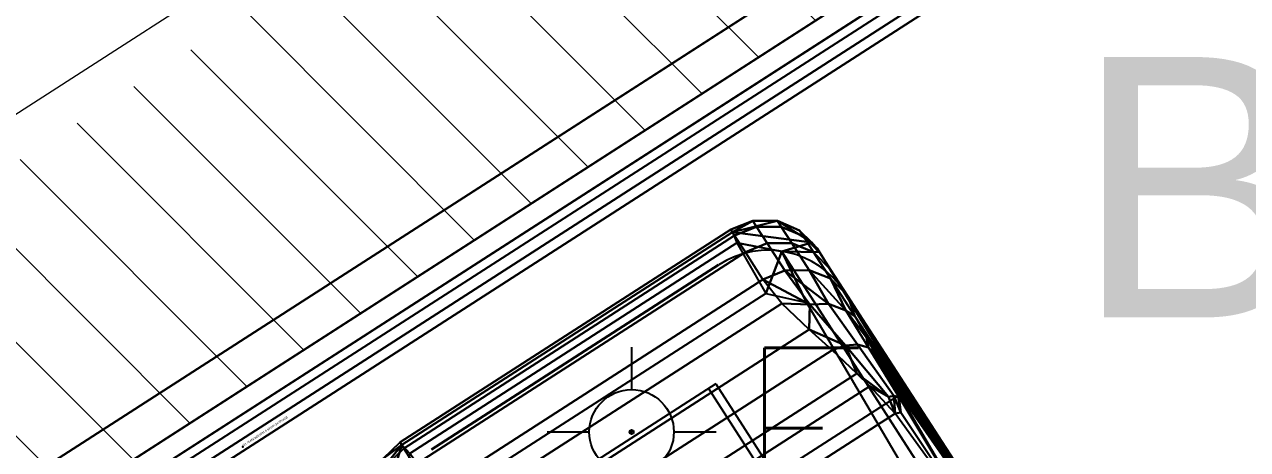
# Model space of a CAD drawing. Header units: millimetres. Extents: x 8159 to 14952, y 6817 to 11888.
# Drawn here: x 8721.3 to 8780.1, y 8280.1 to 8300.5 of the extents above; entities that cross this region are included whole.
import ezdxf
from ezdxf.enums import TextEntityAlignment as Align

# ---------------------------------------------------------------- set-up
doc = ezdxf.new("R2010")
doc.units = ezdxf.units.MM
doc.header["$LTSCALE"] = 5
for name, color, linetype in [('200-EquipBorder-2d', 9, 'Continuous'), ('200-EquipID-2d', 7, 'Continuous'), ('200-EquipInternal-2d', 252, 'Continuous'), ('200-EquipRemBorder-2d', 21, 'Continuous'), ('200-EquipSteel-3d', 9, 'Continuous'), ('250-ele-2d', 20, 'Continuous')]:
    doc.layers.add(name, color=color, linetype=linetype)
doc.layers.add('200-InsPoint-3D', color=3, linetype='Continuous', plot=False)
for name, color, linetype, lineweight in [('3-YANGIN-DOLABI', 7, 'Continuous', 0), ('A-DUVAR', 5, 'Continuous', 18), ('anted', 10, 'Continuous', 0), ('FIBROBETON', 1, 'Continuous', 18), ('SİYAH', 253, 'Continuous', 5), ('YAZI', 250, 'Continuous', 30)]:
    doc.layers.add(name, color=color, linetype=linetype, lineweight=lineweight)
doc.styles.add('Arial', font='arial.ttf')
doc.styles.add('ROMANS', font='micross.ttf')
doc.styles.add('SIMPLEX', font='SIMPLEX')

# ---------------------------------------------------------------- blocks, each defined once
blk = doc.blocks.new('A$C23C11219')
at = {"layer": 'FIBROBETON'}
blk.add_lwpolyline([(4170.991, 707.809), (4330.647, -537.528, 0.079118), (6057.442, 175.691), (5734.15, 708.989, 0.288304), (5090.273, 1000.528, -0.032207)], format="xyb", close=True, dxfattribs=at)
blk = doc.blocks.new('TG1110P')
at = {"layer": '200-EquipBorder-2d'}
blk.add_lwpolyline([(0, 0), (1100, 0), (1100, -700), (0, -700)], close=True, dxfattribs=at)
at = {"layer": '200-EquipInternal-2d'}
blk.add_line((0, -30), (1100, -30), dxfattribs=at)
at = {"layer": '200-EquipSteel-3d'}
for points in [[(0, 0, 1000), (1100, 0, 1000), (1100, -30, 1000), (0, -30, 1000)], [(0, 0, 1000), (0, 0, 850), (1100, 0, 850), (1100, 0, 1000)], [(1100, 0, 850), (1100, -700, 850), (0, -700, 850), (0, 0, 850)], [(0, -30, 1000), (1100, -30, 1000), (1100, -30, 915), (0, -30, 915)], [(0, -30, 915), (0, -34.39, 904.39), (1100, -34.39, 904.39), (1100, -30, 915)], [(0, -45, 900), (0, -34.39, 904.39), (1100, -34.39, 904.39), (1100, -45, 900)], [(1100, -700, 900), (0, -700, 900), (0, -45, 900), (1100, -45, 900)]]:
    blk.add_3dface(points, dxfattribs=at)
at = {"layer": '200-InsPoint-3D', "flags": 9}
blk.add_attdef('DISTANG', (0, 0), '', height=1, dxfattribs=at)
blk = doc.blocks.new('TRS1V503')
at = {"layer": '200-EquipBorder-2d'}
blk.add_line((75.63, -50.15), (239.71, -50.21), dxfattribs=at)
for points in [[(75.63, -49.94), (239.63, -49.94)], [(283.41, -93.93), (282.7, -287.57), (271.73, -422.31), (265.22, -451.45), (232.7, -525.82)]]:
    blk.add_lwpolyline(points, dxfattribs=at)
blk.add_arc((239.63, -93.93), 43.78, 0, 90, dxfattribs=at)
at = {"layer": '200-EquipInternal-2d'}
for p, q in [((207.5, -97.39), (96.25, -97.39)), ((207.5, -97.39), (207.5, -149.61)), ((207.5, -149.61), (283.2, -149.61))]:
    blk.add_line(p, q, dxfattribs=at)
blk.add_lwpolyline([(203.33, -97.39), (203.42, -205.19), (216.94, -353.38), (223.07, -412.6), (223.07, -459.64), (210.54, -473.77), (186.39, -483.55), (116.87, -483.55)], dxfattribs=at)
at = {"layer": '200-EquipSteel-3d'}
for points in [[(64.7, -40.51, 1028.1), (65.7, -46.07, 1012.25), (49.77, -61.09, 1011.42), (35.25, -65.38, 1022.6)], [(64.7, -40.51, 1028.1), (35.25, -65.38, 1022.6), (43.6, -47.7, 1071.02)], [(43.6, -47.7, 1071.02), (53.51, -41.19, 1071.09), (64.7, -40.51, 1028.1)], [(64.7, -39.02, 1071.12), (64.7, -40.51, 1028.1), (53.51, -41.19, 1071.09)], [(53.51, -44.64, 1123.12), (64.7, -42.49, 1123.38), (64.7, -39.02, 1071.12), (53.51, -41.19, 1071.09)], [(253.63, -42.49, 1123.38), (253.63, -39.02, 1071.12), (64.7, -39.02, 1071.12), (64.7, -42.49, 1123.38)], [(253.63, -39.02, 1071.12), (253.63, -40.51, 1028.1), (64.7, -40.51, 1028.1), (64.7, -39.02, 1071.12)], [(253.63, -40.51, 1028.1), (252.63, -46.07, 1012.25), (65.7, -46.07, 1012.25), (64.7, -40.51, 1028.1)], [(253.63, -40.51, 1028.1), (252.63, -46.07, 1012.25), (268.56, -61.09, 1011.42), (283.09, -65.38, 1022.6)], [(264.82, -44.64, 1123.12), (253.63, -42.49, 1123.38), (253.63, -39.02, 1071.12), (264.82, -41.19, 1071.09)], [(253.63, -39.02, 1071.12), (253.63, -40.51, 1028.1), (264.82, -41.19, 1071.09)], [(253.63, -40.51, 1028.1), (283.09, -65.38, 1022.6), (274.74, -47.7, 1071.02)], [(274.74, -47.7, 1071.02), (264.82, -41.19, 1071.09), (253.63, -40.51, 1028.1)], [(53.51, -54.09, 1175.66), (64.7, -51.99, 1176.16), (64.7, -42.49, 1123.38), (53.51, -44.64, 1123.12)], [(253.63, -51.99, 1176.16), (253.63, -42.49, 1123.38), (64.7, -42.49, 1123.38), (64.7, -51.99, 1176.16)], [(251.2, -73.89, 899.84), (67.13, -73.89, 899.84), (65.7, -46.07, 1012.25), (252.63, -46.07, 1012.25)], [(252.63, -46.07, 1012.25), (251.2, -73.89, 899.84), (268.56, -61.09, 1011.42), (252.63, -46.07, 1012.25)], [(264.82, -54.09, 1175.66), (253.63, -51.99, 1176.16), (253.63, -42.49, 1123.38), (264.82, -44.64, 1123.12)], [(274.74, -51.1, 1122.33), (264.82, -44.64, 1123.12), (264.82, -41.19, 1071.09), (274.74, -47.7, 1071.02)], [(274.74, -60.43, 1174.14), (264.82, -54.09, 1175.66), (264.82, -44.64, 1123.12), (274.74, -51.1, 1122.33)], [(253.63, -51.99, 1176.16), (64.7, -51.99, 1176.16), (64.7, -67.58, 1228.06), (253.63, -67.58, 1228.06)], [(264.82, -69.61, 1227.32), (253.63, -67.58, 1228.06), (253.63, -51.99, 1176.16), (264.82, -54.09, 1175.66)], [(281.24, -60.61, 1121.17), (274.74, -51.1, 1122.33), (274.74, -47.7, 1071.02), (281.24, -57.28, 1070.92)], [(281.24, -57.28, 1070.92), (274.74, -47.7, 1071.02), (283.09, -65.38, 1022.6)], [(281.24, -69.75, 1171.91), (274.74, -60.43, 1174.14), (274.74, -51.1, 1122.33), (281.24, -60.61, 1121.17)], [(274.74, -75.74, 1225.09), (264.82, -69.61, 1227.32), (264.82, -54.09, 1175.66), (274.74, -60.43, 1174.14)], [(283.63, -72.27, 1119.74), (281.24, -60.61, 1121.17), (281.24, -57.28, 1070.92), (283.63, -69.02, 1070.79)], [(283.63, -69.02, 1070.79), (281.24, -57.28, 1070.92), (283.09, -65.38, 1022.6)], [(268.56, -61.09, 1011.42), (251.2, -73.89, 899.84), (265.22, -88.2, 900.16), (268.56, -61.09, 1011.42)], [(265.22, -88.2, 900.16), (254.94, -351.71, 899.3), (268.55, -303.48, 926.17), (268.56, -61.09, 1011.42)], [(283.63, -71.24, 1021.34), (268.56, -61.09, 1011.42), (268.55, -303.48, 926.17), (278.52, -307.68, 935.28)], [(268.56, -61.09, 1011.42), (283.63, -71.24, 1021.34), (283.09, -65.38, 1022.6), (268.56, -61.09, 1011.42)], [(281.24, -84.74, 1221.81), (274.74, -75.74, 1225.09), (274.74, -60.43, 1174.14), (281.24, -69.75, 1171.91)], [(283.63, -81.16, 1169.18), (281.24, -69.75, 1171.91), (281.24, -60.61, 1121.17), (283.63, -72.27, 1119.74)], [(255.07, -82.23, 1257.04), (253.63, -67.58, 1228.06), (64.7, -67.58, 1228.06), (63.27, -82.23, 1257.04)], [(255.07, -82.23, 1257.04), (253.63, -67.58, 1228.06), (266.11, -89.87, 1266.56)], [(266.11, -89.87, 1266.56), (253.63, -67.58, 1228.06), (264.82, -69.61, 1227.32), (266.11, -89.87, 1266.56)], [(273.76, -94.45, 1264.15), (264.82, -69.61, 1227.32), (274.74, -75.74, 1225.09), (273.76, -94.45, 1264.15)], [(266.11, -89.87, 1266.56), (264.82, -69.61, 1227.32), (273.76, -94.45, 1264.15), (266.11, -89.87, 1266.56)], [(283.63, -71.24, 1021.34), (278.52, -307.68, 935.28), (279.22, -329.14, 977.68), (283.63, -69.02, 1070.79)], [(283.63, -72.27, 1119.74), (283.63, -69.02, 1070.79), (279.22, -329.14, 977.68), (280.15, -349.77, 1022.34)], [(283.63, -95.77, 1217.8), (281.24, -84.74, 1221.81), (281.24, -69.75, 1171.91), (283.63, -81.16, 1169.18)], [(283.09, -65.38, 1022.6), (283.63, -71.24, 1021.34), (283.63, -69.02, 1070.79)], [(279.23, -101.6, 1260.04), (273.76, -94.45, 1264.15), (274.74, -75.74, 1225.09)], [(279.23, -101.6, 1260.04), (273.76, -94.45, 1264.15), (274.74, -75.74, 1225.09)], [(279.23, -101.6, 1260.04), (274.74, -75.74, 1225.09), (281.24, -84.74, 1221.81), (279.23, -101.6, 1260.04)], [(279.23, -101.6, 1260.04), (274.74, -75.74, 1225.09), (281.24, -84.74, 1221.81), (279.23, -101.6, 1260.04)], [(283.63, -81.16, 1169.18), (283.63, -72.27, 1119.74), (280.15, -349.77, 1022.34), (281.25, -369.41, 1069.02)], [(255.07, -82.23, 1257.04), (63.27, -82.23, 1257.04), (58.91, -99.83, 1285.56), (259.42, -99.83, 1285.56)], [(259.42, -99.83, 1285.56), (255.07, -82.23, 1257.04), (266.11, -89.87, 1266.56)], [(259.42, -99.83, 1285.56), (255.07, -82.23, 1257.04), (266.11, -89.87, 1266.56)], [(283.63, -81.16, 1169.18), (281.25, -369.41, 1069.02), (282.4, -385.89, 1112.2), (283.63, -95.77, 1217.8)], [(281.24, -84.74, 1221.81), (281.26, -106.31, 1247.12), (279.23, -101.6, 1260.04)], [(281.24, -84.74, 1221.81), (281.26, -106.31, 1247.12), (279.23, -101.6, 1260.04)], [(281.24, -84.74, 1221.81), (283.63, -95.77, 1217.8), (281.26, -106.31, 1247.12)], [(281.24, -84.74, 1221.81), (283.63, -95.77, 1217.8), (281.26, -106.31, 1247.12)], [(266.11, -89.87, 1266.56), (269.9, -115.59, 1303.38), (259.42, -99.83, 1285.56)], [(266.11, -89.87, 1266.56), (269.9, -115.59, 1303.38), (259.42, -99.83, 1285.56)], [(266.11, -89.87, 1266.56), (273.76, -94.45, 1264.15), (275.03, -118.33, 1301.27), (269.9, -115.59, 1303.38)], [(266.11, -89.87, 1266.56), (273.76, -94.45, 1264.15), (275.03, -118.33, 1301.27), (269.9, -115.59, 1303.38)], [(259.42, -99.83, 1285.56), (58.91, -99.83, 1285.56), (55.07, -114.03, 1303.62), (263.27, -114.03, 1303.62)], [(263.27, -114.03, 1303.62), (259.42, -99.83, 1285.56), (269.9, -115.59, 1303.38)], [(263.27, -114.03, 1303.62), (259.42, -99.83, 1285.56), (269.9, -115.59, 1303.38)], [(273.76, -94.45, 1264.15), (279.23, -101.6, 1260.04), (278.71, -122.52, 1297.67), (275.03, -118.33, 1301.27)], [(273.76, -94.45, 1264.15), (279.23, -101.6, 1260.04), (278.71, -122.52, 1297.67), (275.03, -118.33, 1301.27)], [(283.63, -95.77, 1217.8), (281.26, -106.31, 1247.12), (282.33, -235.03, 1261.41), (283.63, -95.77, 1217.8)], [(283.63, -95.77, 1217.8), (282.33, -235.03, 1261.41), (283.93, -289.29, 1182.21), (283.63, -95.77, 1217.8)], [(283.63, -95.77, 1217.8), (282.4, -385.89, 1112.2), (284.51, -304.28, 1158.99), (283.63, -95.77, 1217.8)], [(283.63, -95.77, 1217.8), (283.93, -289.29, 1182.21), (284.51, -304.28, 1158.99), (283.63, -95.77, 1217.8)], [(278.71, -122.52, 1297.67), (279.23, -101.6, 1260.04), (280.46, -117.95, 1275.49)], [(278.71, -122.52, 1297.67), (279.23, -101.6, 1260.04), (280.46, -117.95, 1275.49)], [(281.26, -106.31, 1247.12), (280.46, -117.95, 1275.49), (279.23, -101.6, 1260.04)], [(281.26, -106.31, 1247.12), (280.46, -117.95, 1275.49), (279.23, -101.6, 1260.04)], [(281.26, -106.31, 1247.12), (280.46, -117.95, 1275.49), (282.33, -235.03, 1261.41), (281.26, -106.31, 1247.12)], [(263.27, -114.03, 1303.62), (55.07, -114.03, 1303.62), (51.06, -129.93, 1320.42), (267.27, -129.93, 1320.42)], [(267.27, -129.93, 1320.42), (263.27, -114.03, 1303.62), (269.9, -115.59, 1303.38)], [(267.27, -129.93, 1320.42), (263.27, -114.03, 1303.62), (269.9, -115.59, 1303.38)], [(269.9, -115.59, 1303.38), (273.98, -147.51, 1335.01), (267.27, -129.93, 1320.42)], [(269.9, -115.59, 1303.38), (273.98, -147.51, 1335.01), (267.27, -129.93, 1320.42)], [(269.9, -115.59, 1303.38), (275.03, -118.33, 1301.27), (276.45, -148.63, 1333.79), (273.98, -147.51, 1335.01)], [(269.9, -115.59, 1303.38), (275.03, -118.33, 1301.27), (276.45, -148.63, 1333.79), (273.98, -147.51, 1335.01)], [(275.03, -118.33, 1301.27), (278.71, -122.52, 1297.67), (278.23, -150.27, 1331.71), (276.45, -148.63, 1333.79)], [(275.03, -118.33, 1301.27), (278.71, -122.52, 1297.67), (278.23, -150.27, 1331.71), (276.45, -148.63, 1333.79)], [(278.23, -150.27, 1331.71), (278.71, -122.52, 1297.67), (279.47, -136.37, 1308.93)], [(278.23, -150.27, 1331.71), (278.71, -122.52, 1297.67), (279.47, -136.37, 1308.93)], [(280.46, -117.95, 1275.49), (279.95, -126.82, 1293.15), (278.71, -122.52, 1297.67)], [(280.46, -117.95, 1275.49), (279.95, -126.82, 1293.15), (278.71, -122.52, 1297.67)], [(279.95, -126.82, 1293.15), (279.47, -136.37, 1308.93), (278.71, -122.52, 1297.67)], [(279.95, -126.82, 1293.15), (279.47, -136.37, 1308.93), (278.71, -122.52, 1297.67)], [(279.95, -126.82, 1293.15), (280.46, -117.95, 1275.49), (282.33, -235.03, 1261.41), (279.95, -126.82, 1293.15)], [(279.47, -136.37, 1308.93), (279.95, -126.82, 1293.15), (282.33, -235.03, 1261.41), (279.47, -136.37, 1308.93)], [(267.27, -129.93, 1320.42), (51.06, -129.93, 1320.42), (49.18, -138.39, 1328.2), (269.15, -138.39, 1328.2)], [(269.15, -138.39, 1328.2), (267.27, -129.93, 1320.42), (273.98, -147.51, 1335.01)], [(269.15, -138.39, 1328.2), (267.27, -129.93, 1320.42), (273.98, -147.51, 1335.01)], [(269.15, -138.39, 1328.2), (49.18, -138.39, 1328.2), (45.99, -156.02, 1342.33), (272.35, -156.02, 1342.33)], [(272.35, -156.02, 1342.33), (269.15, -138.39, 1328.2), (273.98, -147.51, 1335.01)], [(272.35, -156.02, 1342.33), (269.15, -138.39, 1328.2), (273.98, -147.51, 1335.01)], [(279.47, -136.37, 1308.93), (279.03, -146.8, 1323.17), (278.23, -150.27, 1331.71)], [(279.47, -136.37, 1308.93), (279.03, -146.8, 1323.17), (278.23, -150.27, 1331.71)], [(279.03, -146.8, 1323.17), (279.47, -136.37, 1308.93), (282.33, -235.03, 1261.41), (279.03, -146.8, 1323.17)], [(274.82, -157.15, 1341.11), (278.23, -150.27, 1331.71), (279.03, -146.8, 1323.17), (274.82, -157.15, 1341.11)], [(276.09, -221.72, 1358.02), (279.03, -146.8, 1323.17), (278.23, -150.27, 1331.71), (276.09, -221.72, 1358.02)], [(276.09, -221.72, 1358.02), (282.33, -235.03, 1261.41), (279.03, -146.8, 1323.17)], [(272.35, -156.02, 1342.33), (273.98, -147.51, 1335.01), (276.45, -148.63, 1333.79), (272.35, -156.02, 1342.33)], [(272.35, -156.02, 1342.33), (273.98, -147.51, 1335.01), (276.45, -148.63, 1333.79), (272.35, -156.02, 1342.33)], [(272.35, -156.02, 1342.33), (276.45, -148.63, 1333.79), (274.82, -157.15, 1341.11), (272.35, -156.02, 1342.33)], [(272.35, -156.02, 1342.33), (276.45, -148.63, 1333.79), (274.82, -157.15, 1341.11), (272.35, -156.02, 1342.33)], [(274.82, -157.15, 1341.11), (276.45, -148.63, 1333.79), (278.23, -150.27, 1331.71), (274.82, -157.15, 1341.11)], [(274.82, -157.15, 1341.11), (276.45, -148.63, 1333.79), (278.23, -150.27, 1331.71), (274.82, -157.15, 1341.11)], [(274.82, -157.15, 1341.11), (278.23, -150.27, 1331.71), (276.09, -221.72, 1358.02), (274.82, -157.15, 1341.11)], [(221.19, -156.02, 1342.33), (217.46, -221.72, 1358.02), (276.09, -221.72, 1358.02), (272.35, -156.02, 1342.33)], [(272.35, -156.02, 1342.33), (274.82, -157.15, 1341.11), (276.09, -221.72, 1358.02), (272.35, -156.02, 1342.33)]]:
    blk.add_3dface(points, dxfattribs=at)
at = {"layer": '200-InsPoint-3D'}
blk.add_point((0, 0), dxfattribs=at)
blk.add_attdef('DISTANG', (0, 0), '', height=1, dxfattribs=at)
blk = doc.blocks.new('ECON')
at = {"layer": '250-ele-2d'}
for p, q in [((0, 40.64), (0, 20.32)), ((-40.64, 0), (-20.32, 0)), ((20.32, 0), (40.64, 0)), ((0, -20.32), (0, -40.64))]:
    blk.add_line(p, q, dxfattribs=at)
for radius in [20.32, 1]:
    blk.add_circle((0, 0), radius, dxfattribs=at)
blk.add_point((0, 0), dxfattribs=at)
at = {"layer": '250-ele-2d', "style": 'SIMPLEX', "flags": 8}
blk.add_attdef('E', (50.05, -40.64), '', height=81, dxfattribs=at)
blk = doc.blocks.new('WSS144')
at = {"layer": '200-EquipInternal-2d'}
blk.add_line((1402.48, -20.09), (0, -20.09), dxfattribs=at)
at = {"layer": '200-EquipRemBorder-2d'}
blk.add_line((0, 0), (1402.48, 0), dxfattribs=at)
blk.add_line((0, 0), (1402.48, 0), dxfattribs=at)
at = {"layer": '200-EquipSteel-3d', "extrusion": (-1, 0, 0)}
blk.add_solid([(391, 1600, -1235), (20, 1600, -1235), (20, 1500, -1235)], dxfattribs=at)
at = {"layer": '200-InsPoint-3D'}
blk.add_attdef('DISTANG', (0, 0), '', height=1, dxfattribs=at)
at = {"layer": '200-EquipSteel-3d'}
mesh = blk.add_polymesh((6, 3), dxfattribs=at)
for k, corner in enumerate([(1400, -400, 1630), (1400, -400, 1600), (1400, -400, 1600), (0, -400, 1630), (0, -400, 1600), (0, -400, 1600), (0, -20, 1630), (0, -20, 1600), (0, -400, 1600), (1400, -20, 1630), (1400, -20, 1600), (1400, -400, 1600), (1400, -20, 1630), (1400, -20, 1630), (1400, -400, 1630), (0, -20, 1630), (0, -20, 1630), (0, -400, 1630)]):
    mesh.set_mesh_vertex(divmod(k, 3), corner)
mesh = blk.add_polymesh((6, 3), dxfattribs=at)
for k, corner in enumerate([(1400, -40, 1660), (1400, -40, 1630), (1400, -40, 1630), (0, -40, 1660), (0, -40, 1630), (0, -40, 1630), (0, -20, 1660), (0, -20, 1630), (0, -40, 1630), (1400, -20, 1660), (1400, -20, 1630), (1400, -40, 1630), (1400, -20, 1660), (1400, -20, 1660), (1400, -40, 1660), (0, -20, 1660), (0, -20, 1660), (0, -40, 1660)]):
    mesh.set_mesh_vertex(divmod(k, 3), corner)
blk = doc.blocks.new('attrib')
at = {"layer": '200-EquipID-2d', "style": 'Arial'}
blk.add_attdef('POS', text='', height=2.5, dxfattribs=at).set_placement((0, 0, -1), align=Align.MIDDLE)
at = {"layer": '200-EquipID-2d', "style": 'ROMANS', "flags": 1}
for tag, p in [('ZONA', (0, -4.905, -2)), ('EQUIPMENTDATA', (0, -7.89, -2)), ('LONGDESCR', (0, -11.302, -2)), ('EQUIPMENTCONN', (0, -14.714, -2)), ('ACCESSORYDATA', (0, -18.552, -2)), ('ACCESSORYCONN', (0, -21.857, -2))]:
    blk.add_attdef(tag, text='', height=2.5, dxfattribs=at).set_placement(p, align=Align.CENTER)

msp = doc.modelspace()

# ---------------------------------------------------------------- hatches: boundary and pattern name
at = {"layer": 'SİYAH', "extrusion": (-1e-16, 0.010673, 0.999943)}
h = msp.add_hatch(dxfattribs=at)
h.set_pattern_fill('ANSI31', color=256, angle=-90, style=0)
h.set_pattern_definition([(315, (93577.551, 99433.0874), (2.24506403, 2.24506403), [])])
h.paths.add_polyline_path([(8940.009, 8417.291), (8932.263, 8430.144), (8897.098, 8407.542), (8897.132, 8407.486), (8894.574, 8405.92), (8656.253, 8252.744), (8664.798, 8240.405)])

# ---------------------------------------------------------------- linework, layer by layer
at = {"layer": 'A-DUVAR', "extrusion": (0, 0.010673, 0.999943), "elevation": 217.921}
for points in [[(8656.253, 8252.744), (8932.263, 8430.144)], [(8664.798, 8240.405), (8940.009, 8417.291)]]:
    msp.add_lwpolyline(points, dxfattribs=at)
at = {"layer": 'anted', "ltscale": 3, "extrusion": (0, 0.010673, 0.999943), "elevation": 217.921}
msp.add_lwpolyline([(11856.76, 9414.676), (11856.76, 7096.248), (8385.9, 7096.248), (8385.9, 9414.676)], close=True, dxfattribs=at)
msp.add_lwpolyline([(11856.76, 9414.676), (11856.76, 7096.248), (8385.9, 7096.248), (8385.9, 9414.676)], close=True, dxfattribs=at)
msp.add_lwpolyline([(11856.76, 9414.676), (11856.76, 7096.248), (8385.9, 7096.248), (8385.9, 9414.676)], close=True, dxfattribs=at)
msp.add_lwpolyline([(11856.76, 9414.676), (11856.76, 7096.248), (8385.9, 7096.248), (8385.9, 9414.676)], close=True, dxfattribs=at)
at = {"layer": 'YAZI', "linetype": 'Continuous', "ltscale": 10, "extrusion": (0, 0.010673, 0.999943), "elevation": 240.507}
for points in [[(8159.11, 9661.148), (12372.465, 9661.148), (12372.465, 6815.051), (8159.11, 6815.051)], [(8159.11, 9661.148), (12372.465, 9661.148), (12372.465, 6815.051), (8159.11, 6815.051)], [(8159.11, 9661.148), (12372.465, 9661.148), (12372.465, 6815.051), (8159.11, 6815.051)], [(8159.11, 9661.148), (12372.465, 9661.148), (12372.465, 6815.051), (8159.11, 6815.051)], [(8199.97, 9620.288), (12331.605, 9620.288), (12331.605, 6855.911), (8199.97, 6855.911)], [(8254.373, 9565.885), (12277.202, 9565.885), (12277.202, 6910.314), (8254.373, 6910.314)]]:
    msp.add_lwpolyline(points, close=True, dxfattribs=at)

# ---------------------------------------------------------------- block references
at = {"zscale": 0.09999999999999432}
for name, p, xscale, yscale, rotation in [('TG1110P', (8704.437, 8267.737, 129.168), 0.0890909090901948, 0.1000000000009402, 32.72862105073008), ('WSS144', (8665.436, 8242.671, 128.083), 0.1028571428573486, 0.09999999999990905, 32.72862105070788)]:
    msp.add_blockref(name, p, dxfattribs=dict(at, xscale=xscale, yscale=yscale, rotation=rotation))
at = {"xscale": 0.1000000000000008, "yscale": 0.1000000000000014, "zscale": 0.1, "rotation": 32.72862105073002}
msp.add_blockref('TRS1V503', (8731.838, 8280.191), dxfattribs=at).add_auto_attribs({'DISTANG': '921.9544295015031^I4.931057847051838'})
at = {"xscale": 0.1000000000000014, "yscale": 0.1000000000000014, "zscale": 0.1}
msp.add_blockref('ECON', (8750.518, 8280.903), dxfattribs=at).add_auto_attribs({'E': 'E'})
at = {"layer": '200-EquipID-2d'}
ref = msp.add_blockref('attrib', (8787.324, 8292.652, 123.083), dxfattribs=dict(at, xscale=4.999999999999545, yscale=5.000000000000972, zscale=5))
ref.add_attrib('POS', 'B11', dxfattribs={"color": 7, "height": 12.5, "style": 'Arial'}).set_placement((8787.324, 8292.652, 115.583), align=Align.MIDDLE)
at = {"layer": '3-YANGIN-DOLABI', "extrusion": (0, 0.010673, 0.999943), "rotation": 183.318814803488}
msp.add_blockref('A$C23C11219', (14647.132, 8757.754, 217.921), dxfattribs=at)

doc.saveas('drawing.dxf')
